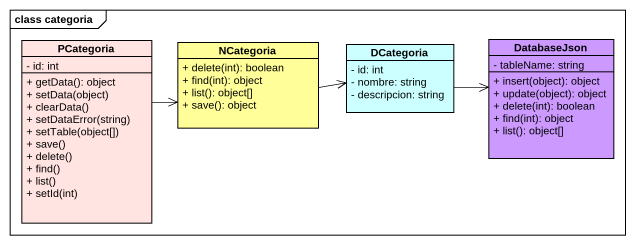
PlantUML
@startuml
mainframe class categoria
hide circle
hide empty members
skinparam classAttributeIconSize 0
class PCategoria #FFE4E1 {
  - id: int
  + getData(): object
  + setData(object)
  + clearData()
  + setDataError(string)
  + setTable(object[])
  + save()
  + delete()
  + find()
  + list()
  + setId(int)
}
class NCategoria #FFFE99 {
  + delete(int): boolean
  + find(int): object
  + list(): object[]
  + save(): object
}
class DCategoria #CCFFFF {
  - id: int
  - nombre: string
  - descripcion: string
}
class DatabaseJson #CC99FF {
  - tableName: string
  + insert(object): object
  + update(object): object
  + delete(int): boolean
  + find(int): object
  + list(): object[]
}
PCategoria -right-> NCategoria
NCategoria -right-> DCategoria
DCategoria -right-> DatabaseJson
@enduml
